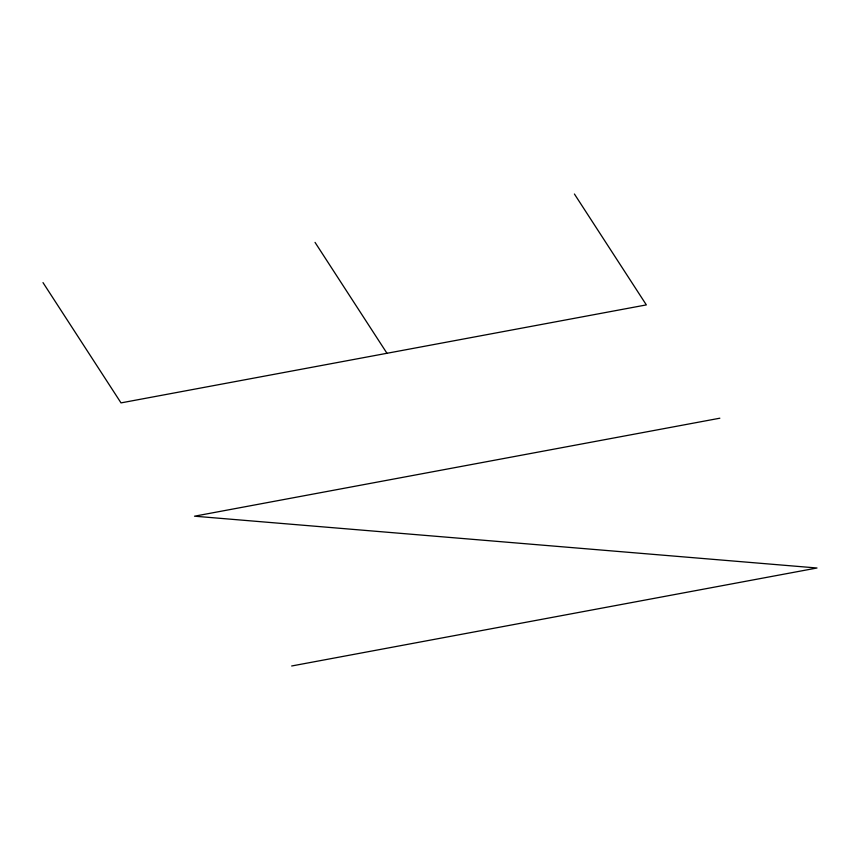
<?xml version="1.0" encoding="UTF-8"?>
<svg xmlns="http://www.w3.org/2000/svg" width="860" height="860" viewBox="0 0 860 860"><rect width="100%" height="100%" fill="white"/><g stroke="black" fill="none" stroke-linecap="round" stroke-linejoin="round"><path stroke-width="1.29" d="M719.841 418.207L194.51 516.193L817 567.998L291.669 665.984M574.416 194.016L646.344 304.902L121.013 402.888L43 282.607M315.039 242.391L386.968 353.277"/></g></svg>
